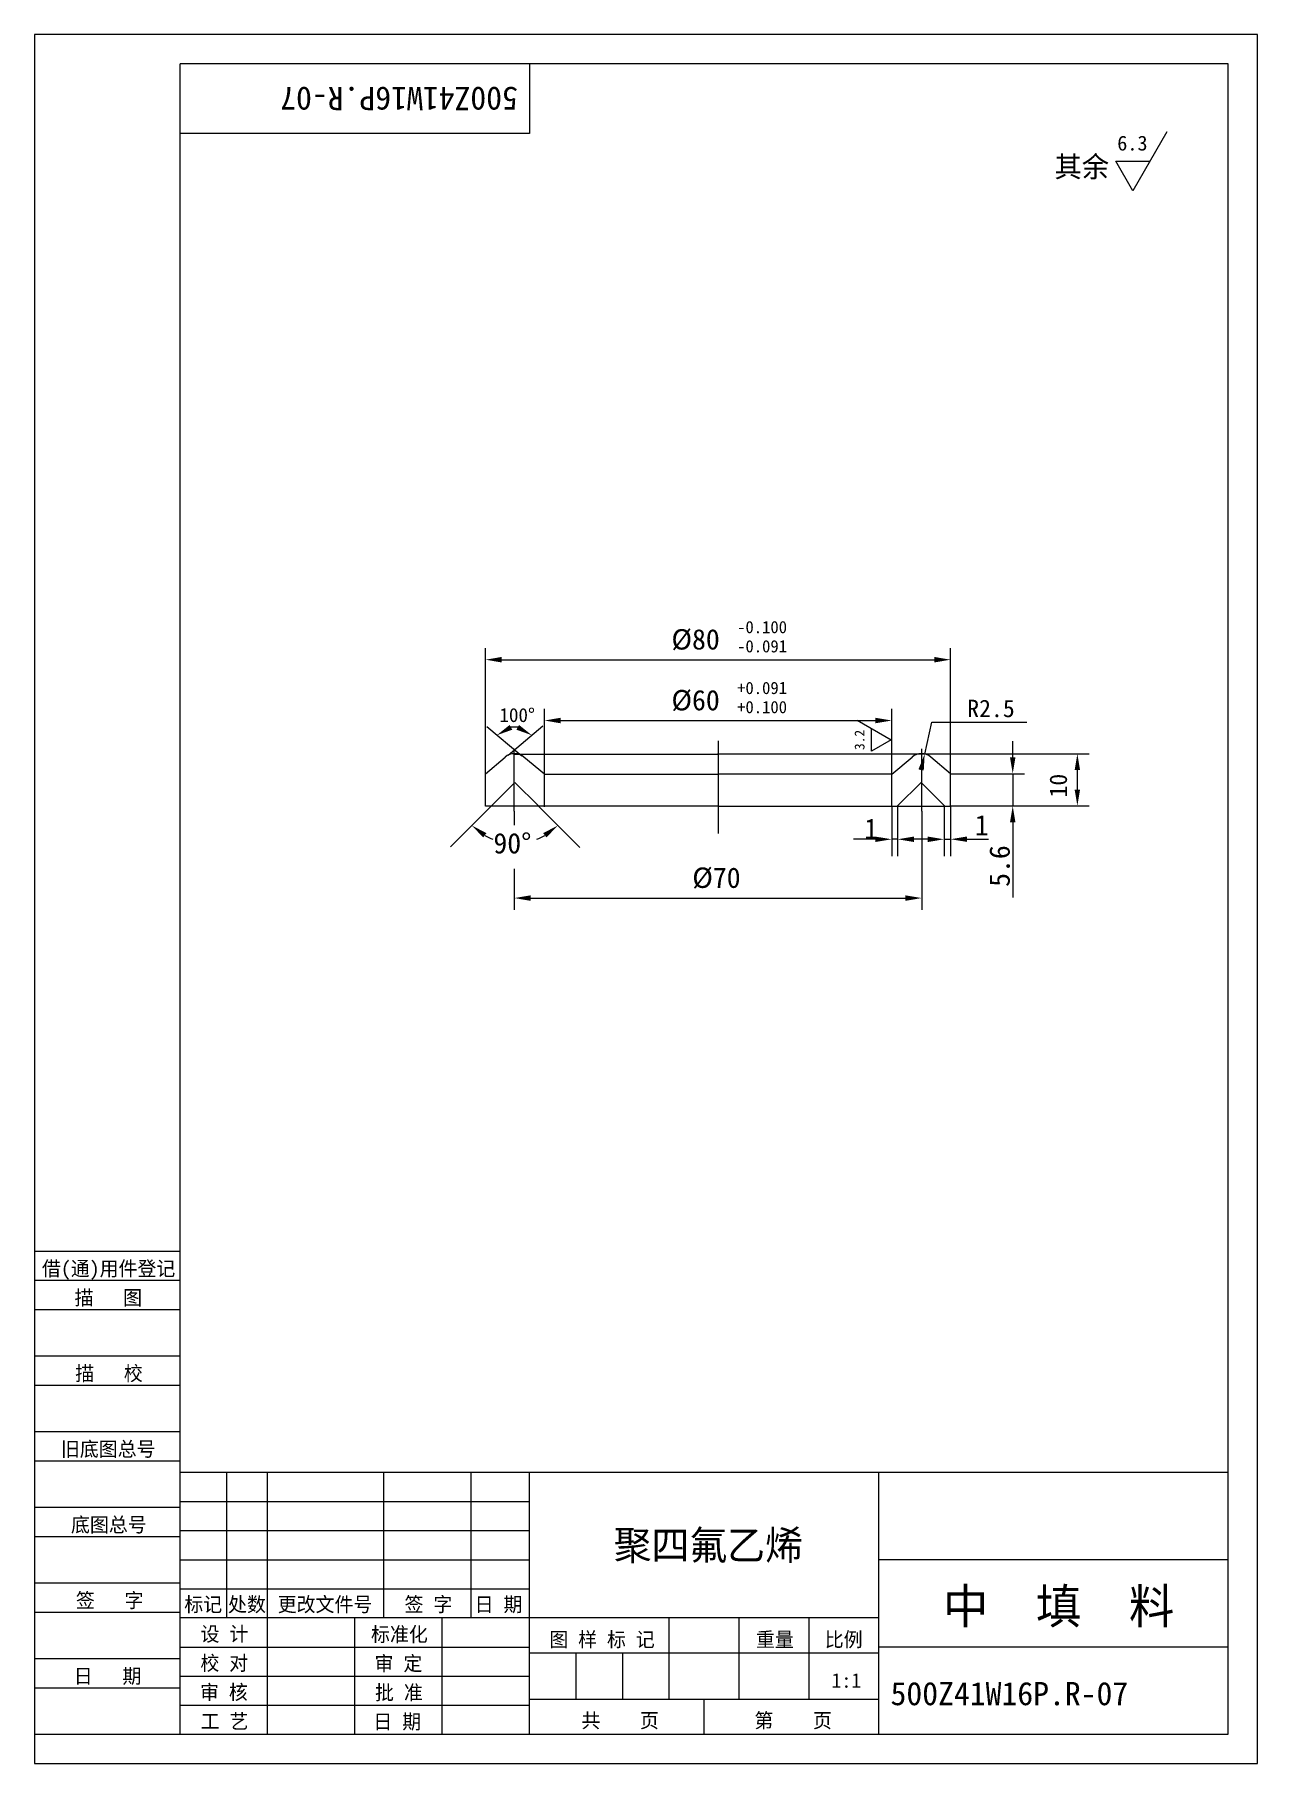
# Model space of a CAD drawing. Header units: metres. Extents: x 0 to 210, y 0 to 297.
import ezdxf

# ---------------------------------------------------------------- set-up
doc = ezdxf.new("R2010")
doc.units = ezdxf.units.M
for name, color, linetype in [('C', 6, 'Continuous'), ('D', 1, 'Continuous'), ('FL', 5, 'Continuous'), ('T', 7, 'Continuous'), ('TL', 4, 'Continuous')]:
    doc.layers.add(name, color=color, linetype=linetype)

# ---------------------------------------------------------------- blocks, each defined once
blk = doc.blocks.new('TUKUN4')
at = {"layer": 'FL'}
for p, q in [((0, 297), (0, 0)), ((210, 297), (0, 297)), ((210, 0), (210, 297)), ((0, 78), (25, 78)), ((0, 70), (25, 70)), ((0, 65), (25, 65)), ((0, 57), (25, 57)), ((0, 52), (25, 52)), ((33, 25), (33, 50)), ((40, 5), (40, 50)), ((60, 25), (60, 50)), ((75, 25), (75, 50)), ((25, 45), (85, 45)), ((0, 44), (25, 44)), ((0, 39), (25, 39)), ((25, 40), (85, 40)), ((25, 35), (85, 35)), ((0, 31), (25, 31)), ((25, 30), (85, 30)), ((0, 26), (25, 26)), ((70, 5), (70, 25)), ((0, 18), (25, 18)), ((25, 20), (85, 20)), ((25, 15), (85, 15)), ((0, 13), (25, 13)), ((25, 10), (85, 10)), ((0, 0), (210, 0))]:
    blk.add_line(p, q, dxfattribs=at)
at = {"layer": 'TL'}
for p, q in [((25, 5), (25, 292)), ((205, 292), (25, 292)), ((85, 292), (85, 280)), ((205, 5), (205, 292)), ((85, 280), (25, 280)), ((0, 88), (25, 88)), ((0, 83), (25, 83)), ((205, 50), (25, 50)), ((85, 5), (85, 50)), ((145, 5), (145, 50)), ((205, 35), (145, 35)), ((145, 25), (25, 25)), ((55, 5), (55, 25)), ((109, 11), (109, 25)), ((121, 11), (121, 25)), ((133, 11), (133, 25)), ((85, 19), (145, 19)), ((93, 11), (93, 19)), ((101, 11), (101, 19)), ((205, 20), (145, 20)), ((145, 11), (85, 11)), ((115, 5), (115, 11)), ((0, 5), (205, 5))]:
    blk.add_line(p, q, dxfattribs=at)
at = {"layer": 'T'}
for s, p in [('借(通)用件登记', (1.26, 83.76)), ('描   图', (6.86, 78.76)), ('描   校', (6.98, 65.76)), ('旧底图总号', (4.52, 52.76)), ('底图总号', (6.25, 39.76)), ('签   字', (7.1, 26.76)), ('标记', (25.71, 26.07)), ('处数', (33.22, 26.07)), ('更改文件号', (41.75, 26.07)), ('签 字', (63.53, 26.07)), ('日 期', (75.57, 26.07)), ('设 计', (28.5, 20.99)), ('标准化', (57.77, 20.93)), ('图 样 标 记', (88.4, 20.04)), ('重量', (123.88, 20.04)), ('比例', (135.7, 20.04)), ('校 对', (28.48, 15.99)), ('审 定', (58.39, 15.93)), ('日   期', (6.72, 13.76)), ('审 核', (28.41, 10.99)), ('批 准', (58.46, 10.93)), ('共    页', (93.91, 6.13)), ('第    页', (123.62, 6.13)), ('工 艺', (28.52, 5.99)), ('日 期', (58.18, 5.93))]:
    blk.add_text(s, height=2.5, dxfattribs=at).set_placement(p)

msp = doc.modelspace()

# ---------------------------------------------------------------- linework, layer by layer
at = {"layer": 'C'}
for p, q in [((117.42, 175.67), (117.42, 159.76)), ((82.38, 163.57), (82.38, 174.31)), ((152.35, 163.57), (152.35, 174.31))]:
    msp.add_line(p, q, dxfattribs=at)
at = {"layer": 'D'}
for p, q in [((194.46, 280.31), (188.6, 270.17)), ((188.6, 270.17), (185.68, 275.24)), ((185.68, 275.24), (191.53, 275.24)), ((77.42, 170.03), (77.42, 191.61)), ((157.31, 170.03), (157.31, 191.61)), ((80.22, 189.61), (154.51, 189.61)), ((81.34, 173.22), (87.31, 178.22)), ((87.55, 169.92), (87.55, 181.16)), ((90.35, 179.16), (144.39, 179.16)), ((141.29, 179.24), (147.13, 175.87)), ((147.19, 169.92), (147.19, 181.16)), ((152.86, 173.4), (154.09, 178.86)), ((154.09, 178.86), (170.39, 178.86)), ((83.65, 173.03), (77.65, 178.07)), ((143.75, 173.92), (143.75, 177.82)), ((147.13, 175.87), (143.75, 173.92)), ((167.98, 172.83), (167.98, 175.63)), ((152.38, 173.45), (181.08, 173.45)), ((152.25, 170.67), (152.31, 170.96)), ((157.31, 170.03), (169.98, 170.03)), ((167.98, 170.03), (167.98, 164.49)), ((179.08, 167.29), (179.08, 170.65)), ((78.48, 164.52), (71.41, 157.45)), ((82.38, 163.57), (82.38, 161.2)), ((86.55, 164.43), (93.62, 157.36)), ((147.19, 164.45), (147.19, 158.48)), ((148.21, 164.45), (148.21, 158.48)), ((152.35, 163.57), (152.35, 146.66)), ((156.2, 164.45), (156.2, 158.48)), ((157.26, 164.49), (169.98, 164.49)), ((157.32, 164.45), (157.32, 158.48)), ((169.98, 164.49), (181.08, 164.49)), ((167.98, 161.69), (167.98, 158.89)), ((141.59, 158.76), (140.66, 158.76)), ((144.39, 158.76), (141.59, 158.76)), ((148.21, 158.76), (147.19, 158.76)), ((147.19, 158.48), (147.19, 155.86)), ((148.21, 158.48), (148.21, 155.86)), ((153.4, 158.76), (150.6, 158.76)), ((156.2, 158.77), (157.32, 158.77)), ((156.2, 158.48), (156.2, 155.86)), ((157.32, 158.48), (157.32, 155.86)), ((160.12, 158.77), (162.92, 158.77)), ((162.92, 158.77), (163.84, 158.77)), ((167.98, 158.89), (167.98, 151.64)), ((82.38, 153.68), (82.38, 146.66)), ((167.98, 151.64), (167.98, 148.77)), ((85.18, 148.66), (149.55, 148.66))]:
    msp.add_line(p, q, dxfattribs=at)
for centre, radius, start, end in [((82.39, 174.09), 3.95, 81.57, 98.43), ((82.47, 168.51), 10.44, 240.42, 248.91), ((82.47, 168.51), 10.44, 291.09, 299.58)]:
    msp.add_arc(centre, radius, start, end, dxfattribs=at)
for points in [[(80.22, 190.08), (80.22, 189.14), (77.42, 189.61)], [(154.51, 190.08), (154.51, 189.14), (157.31, 189.61)], [(82.04, 177.59), (81.58, 178.4), (79.37, 176.63)], [(83.19, 178.4), (82.74, 177.59), (85.41, 176.63)], [(90.35, 179.63), (90.35, 178.69), (87.55, 179.16)], [(144.39, 179.63), (144.39, 178.69), (147.19, 179.16)], [(152.7, 170.57), (151.79, 170.77), (152.86, 173.4)], [(167.51, 172.83), (168.44, 172.83), (167.98, 170.03)], [(178.61, 170.65), (179.54, 170.65), (179.08, 173.45)], [(178.61, 167.29), (179.54, 167.29), (179.08, 164.49)], [(167.51, 161.69), (168.44, 161.69), (167.98, 164.49)], [(77.03, 159.07), (77.6, 159.81), (75.09, 161.13)], [(87.34, 159.81), (87.91, 159.07), (89.85, 161.13)], [(144.39, 159.22), (144.39, 158.29), (147.19, 158.76)], [(151.01, 159.22), (151.01, 158.29), (148.21, 158.76)], [(153.4, 159.22), (153.4, 158.29), (156.2, 158.76)], [(160.12, 159.24), (160.12, 158.31), (157.32, 158.77)], [(85.18, 149.13), (85.18, 148.19), (82.38, 148.66)], [(149.55, 149.13), (149.55, 148.19), (152.35, 148.66)]]:
    msp.add_solid(points, dxfattribs=at)
at = {"layer": 'TL'}
for p, q in [((77.42, 170.03), (80.81, 172.88)), ((82.38, 173.4), (117.45, 173.4)), ((87.55, 169.92), (84.03, 172.88)), ((152.35, 173.4), (117.28, 173.4)), ((147.19, 169.92), (150.71, 172.88)), ((157.31, 170.03), (153.92, 172.88)), ((77.42, 164.43), (77.42, 170.03)), ((87.55, 169.92), (117.37, 169.92)), ((87.55, 164.32), (87.55, 169.92)), ((147.19, 169.92), (117.37, 169.92)), ((147.19, 164.32), (147.19, 169.92)), ((157.31, 164.43), (157.31, 170.03)), ((78.48, 164.48), (82.5, 168.5)), ((86.53, 164.48), (82.5, 168.5)), ((148.21, 164.48), (152.23, 168.5)), ((156.26, 164.48), (152.23, 168.5)), ((78.37, 164.43), (77.42, 164.43)), ((86.53, 164.43), (78.37, 164.43)), ((117.42, 164.43), (86.53, 164.43)), ((117.31, 164.43), (148.21, 164.43)), ((148.21, 164.43), (156.37, 164.43)), ((156.37, 164.43), (157.31, 164.43))]:
    msp.add_line(p, q, dxfattribs=at)
for centre in [(82.42, 170.96), (152.31, 170.96)]:
    msp.add_arc(centre, 2.5, 50, 130, dxfattribs=at)

# ---------------------------------------------------------------- block references
at = {"layer": 'D'}
msp.add_blockref('TUKUN4', (0, 0), dxfattribs=at)

# ---------------------------------------------------------------- texts
for s, height, rotation, p in [('500Z41W16P.R-07', 4, 180, (83, 288)), ('3.2', 1.7, 90, (142.52, 174.09)), ('10', 3, 90, (177.3, 165.93)), ('5.6', 3.5, 90, (167.47, 150.59))]:
    msp.add_text(s, height=height, rotation=rotation, dxfattribs=at).set_placement(p)
for s, height, p in [('6.3', 2.55, (185.93, 277.08)), ('其余', 3.6, (175.16, 272.5)), ('-0.100', 2.1, (120.65, 194.16)), ('%%c80', 3.5, (109.37, 191.36)), ('-0.091', 2.1, (120.65, 190.87)), ('%%C60', 3.5, (109.37, 180.91)), ('+0.091', 2.1, (120.65, 183.71)), ('100%%d', 2.4, (79.83, 178.9)), ('+0.100', 2.1, (120.65, 180.42)), ('R2.5', 3, (160.16, 179.74)), ('1', 3.5, (142.47, 158.82)), ('1', 3.5, (161.46, 159.43)), ('90%%D', 3.5, (78.8, 156.33)), ('%%C70', 3.5, (112.95, 150.41)), ('聚四氟乙烯', 5, (99.44, 35)), ('中  填  料', 6, (156, 24)), ('1:1', 2.5, (136.86, 13)), ('500Z41W16P.R-07', 4, (147, 10))]:
    msp.add_text(s, height=height, dxfattribs=at).set_placement(p)

doc.saveas('drawing.dxf')
